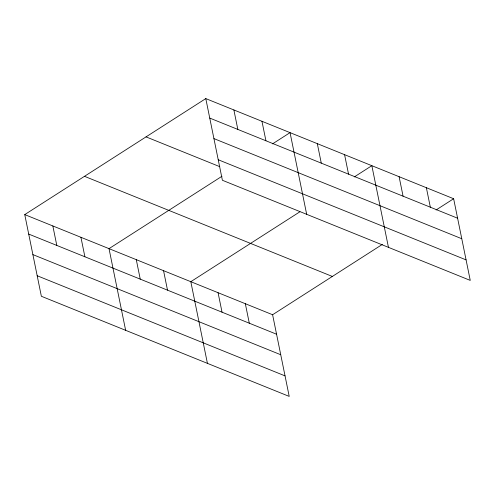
<?xml version="1.0" encoding="UTF-8"?>
<svg xmlns="http://www.w3.org/2000/svg" width="495" height="495" viewBox="0 0 495 495"><rect width="100%" height="100%" fill="white"/><g stroke="black" fill="none" stroke-linecap="round" stroke-linejoin="round"><path stroke-width="0.74" d="M24.75 214.601L272.603 314.733L289.216 396.402L41.363 296.27L24.75 214.601L205.784 98.598L453.637 198.73L470.25 280.399L222.397 180.267L205.784 98.598M221.977 176.263L109.018 248.645L125.637 330.314M272.522 143.878L290.051 132.641L306.671 214.31M299.921 211.773L190.81 281.686L207.424 363.361M354.309 176.919L371.844 165.683L388.457 247.358M272.603 314.733L382.35 244.406M436.101 209.967L453.637 198.73M209.75 118.076L457.597 218.215M213.92 138.6L461.773 238.732M218.227 159.743L466.073 259.881M146.044 136.88L219.78 166.667M84.49 176.319L332.343 276.451M28.716 234.079L276.563 334.218M32.887 254.603L280.739 354.736M37.193 275.746L285.04 375.884M426.368 187.716L430.334 207.201M399.106 176.703L403.072 196.181M344.582 154.669L348.542 174.153M317.314 143.655L321.28 163.14M261.96 121.294L265.926 140.778M233.875 109.946L237.835 129.43M245.334 303.72L249.301 323.204M218.072 292.706L222.038 312.184M163.548 270.672L167.508 290.157M136.28 259.658L140.246 279.143M80.933 237.297L84.892 256.781M52.841 225.949L56.801 245.433"/></g></svg>
